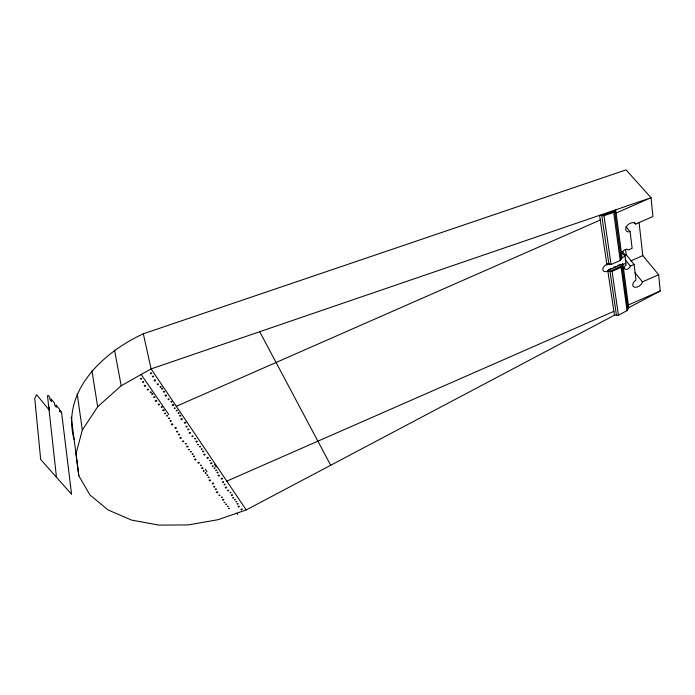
<?xml version="1.0" encoding="UTF-8"?>
<svg xmlns="http://www.w3.org/2000/svg" width="695" height="695" viewBox="0 0 695 695"><rect width="100%" height="100%" fill="white"/><g stroke="black" fill="none" stroke-linecap="round" stroke-linejoin="round"><path stroke-width="1.04" d="M74.026 439.283C61.073 390.955 103.52 352.148 143.335 333.791L626.039 169.884L651.05 197.701L652.909 216.527L635.743 224.068A5.829 3.736 -37.2 0 0 629.974 223.39A5.829 3.736 -37.2 0 0 625.7 229.142A5.829 3.736 -37.2 0 0 630.096 231.67L632.129 248.323L628.315 250A3.484 2.207 -36.1 0 0 623.033 251.243A3.484 2.207 -36.1 0 0 624.875 254.587L624.64 256.524M616.118 213.052L651.05 197.701L151.093 368.906L121.191 385.742L97.665 406.749L82.314 430.057L76.033 453.696L78.822 475.832L89.924 494.944L108.055 509.939L131.633 520.112L158.938 525.116L188.223 524.925L217.839 519.73L246.212 509.93L614.449 315.209L618.428 315.2L627.003 310.665L628.723 307.659L660.25 290.988L658.651 274.76L642.797 255.621L639.061 222.339M606.857 264.335A5.108 3.24 -35.1 0 0 602.826 269.747A5.108 3.24 -35.1 0 0 607.873 271.172L612.06 271.337L621.139 267.358L622.972 264.543L625.995 263.214L625.1 256.325L622.06 257.663L620.201 260.486L611.07 264.5L606.857 264.335L606.466 263.839L606.943 264.908L609.793 263.657M606.943 264.908L599.542 215.337L603.99 215.711L613.685 212.392L615.683 209.812L622.138 258.236M150.337 373.198L151.258 372.789L151.684 373.415L150.763 373.823M140.364 378.688L141.293 378.28L141.719 378.897L140.79 379.305M152.361 376.403L153.291 375.995L153.708 376.62L152.787 377.02M142.423 381.868L143.352 381.459L143.778 382.076L142.857 382.485M153.995 380.287L155.159 379.774L155.689 380.556L154.525 381.068M144.091 385.725L145.264 385.212L145.802 385.994L144.63 386.507M157.044 384.127L157.965 383.718L158.373 384.335L157.461 384.735M147.184 389.539L148.105 389.131L148.522 389.739L147.609 390.138M160.076 386.776L160.866 386.429L161.223 386.959L160.432 387.306M150.25 392.171L151.032 391.824L151.397 392.345L150.607 392.692M161.44 388.575L162.343 388.166L162.752 388.774L161.848 389.174M151.632 393.952L152.535 393.544L152.952 394.152L152.04 394.552M163.395 391.667L164.298 391.268L164.706 391.867L163.794 392.267M153.612 397.027L154.525 396.628L154.933 397.219L154.029 397.618M164.95 395.429L166.096 394.925L166.609 395.681L165.462 396.185M155.211 400.754L156.358 400.251L156.879 401.006L155.732 401.51M167.903 399.13L168.798 398.73L169.198 399.321L168.303 399.721M158.199 404.429L159.103 404.038L159.502 404.62L158.608 405.02M170.84 401.684L171.622 401.345L171.96 401.858L171.187 402.197M161.171 406.966L161.944 406.627L162.291 407.131L161.518 407.47M172.195 404.916L173.333 404.421L173.837 405.159L172.699 405.654M162.561 410.18L163.699 409.685L164.202 410.415L163.073 410.919M176.322 406.314L600.237 220.028M174.167 408.156L174.932 407.817L175.27 408.312L174.506 408.651M164.559 413.395L165.332 413.056L165.671 413.551L164.906 413.89M176.226 410.458L176.99 410.12L177.329 410.615L176.565 410.954M166.644 415.68L167.417 415.341L167.756 415.836L166.982 416.166M178.094 412.995L178.858 412.656L179.197 413.151L178.424 413.49M168.537 418.199L169.311 417.86L169.65 418.355L168.885 418.685M179.536 415.662L180.413 415.271L180.804 415.836L179.918 416.227M170.006 420.84L170.892 420.458L171.283 421.022L170.397 421.405M180.787 419.094L181.908 418.607L182.394 419.32L181.273 419.815M171.291 424.263L172.412 423.768L172.907 424.48L171.787 424.966M184.227 422.647L185.339 422.16L185.817 422.873L184.705 423.359M174.775 427.79L175.887 427.295L176.374 427.998L175.262 428.494M185.93 426.495L186.807 426.105L187.181 426.661L186.312 427.043M176.521 431.604L177.39 431.221L177.772 431.769L176.904 432.151M187.728 429.328L188.597 428.945L188.971 429.501L188.102 429.884M178.337 434.418L179.206 434.045L179.588 434.584L178.719 434.966M189.127 432.785L190.222 432.307L190.699 433.002L189.596 433.48M179.779 437.859L180.874 437.372L181.352 438.059L180.257 438.545M191.846 436.173L192.715 435.8L193.08 436.338L192.22 436.721M182.533 441.221L183.402 440.839L183.775 441.377L182.907 441.759M194.591 438.51L195.642 438.641L194.904 438.971M185.304 443.532L186.364 443.671L185.626 443.992M195.808 441.481L196.902 441.004L197.363 441.681L196.268 442.159M186.555 446.485L187.641 446.008L188.11 446.685L187.025 447.163M624.353 255.517L626.204 254.7L625.517 249.34M606.553 264.413L608.455 263.579M197.606 444.453L198.657 444.583L197.919 444.913M188.38 449.439L189.44 449.569L188.701 449.891M199.517 446.555L200.568 446.694L199.83 447.015M190.317 451.524L191.368 451.654L190.63 451.976M608.351 269.686L611.183 268.444M613.068 267.618L615.9 266.376M617.786 265.542L620.618 264.3M201.246 448.883L202.288 449.022L201.55 449.344M607.491 270.668L622.902 263.97L628.723 307.659M630.912 260.842L642.797 255.621M192.072 453.844L193.114 453.965L192.376 454.287M202.558 451.342L203.409 450.968L203.757 451.489L202.914 451.854M193.41 456.276L194.252 455.903L194.609 456.424L193.766 456.789M625.543 263.414L626.212 264.925A3.423 2.146 -35.6 0 0 625.396 269.312A3.423 2.146 -35.6 0 0 630.339 266.107L634.101 264.456L626.204 254.7M203.678 454.513L204.756 454.043L205.199 454.695L204.13 455.164M194.557 459.43L195.634 458.961L196.086 459.612L195.017 460.081M206.875 457.762L207.944 457.293L208.387 457.944L207.319 458.413M197.788 462.653L198.857 462.184L199.309 462.835L198.24 463.296M209.404 460.333L210.42 460.455L209.699 460.768M200.342 465.207L201.368 465.32L200.647 465.641M210.542 463.157L211.601 462.696L212.036 463.339L210.976 463.8M201.515 468.013L202.575 467.553L203.018 468.187L201.958 468.647M212.244 465.98L213.261 466.093L212.54 466.415M203.244 470.81L204.261 470.932L203.548 471.245M214.069 467.97L215.076 468.091L214.355 468.404M205.095 472.791L206.102 472.904L205.39 473.217M634.101 264.456L636.012 280.085A5.482 3.362 -35.1 0 0 632.798 285.48A5.482 3.362 -35.1 0 0 637.645 286.827A5.482 3.362 -35.1 0 0 642.441 281.875L658.651 274.76M215.702 470.176L216.71 470.298L215.997 470.611M206.754 474.98L207.762 475.093L207.049 475.406M216.944 472.504L217.77 472.14L218.108 472.635L217.283 473M208.013 477.291L208.839 476.935L209.178 477.422L208.361 477.786M217.987 475.528L219.029 475.067L219.455 475.693L218.412 476.145M209.091 480.297L210.133 479.837L210.559 480.453L209.516 480.914M221.036 478.603L222.079 478.143L222.496 478.768L221.462 479.22M212.175 483.346L213.217 482.895L213.643 483.511L212.601 483.963M222.496 481.974L223.304 481.618L223.634 482.095L222.817 482.452M213.66 486.7L214.477 486.344L214.807 486.821L213.999 487.178M226.787 481.14L613.876 311.334M628.358 304.975L660.25 290.988M224.051 484.45L224.867 484.094L225.189 484.58L224.381 484.936M215.25 489.158L216.058 488.802L216.388 489.28L215.58 489.636M225.232 487.49L226.266 487.039L226.674 487.647L225.649 488.099M216.458 492.182L217.492 491.73L217.909 492.329L216.875 492.781M227.639 490.444L228.446 490.088L228.768 490.566L227.96 490.913M218.899 495.109L220.028 495.231L219.22 495.578M230.088 492.46L231.061 492.555L230.366 492.859M221.375 497.107L222.348 497.203L221.653 497.516M231.122 495.075L232.147 494.632L232.547 495.222L231.531 495.665M222.435 499.714L223.451 499.262L223.86 499.853L222.843 500.296M232.695 497.681L233.659 497.776L232.964 498.08M224.025 502.294L224.998 502.389L224.303 502.694M234.389 499.514L235.353 499.609L234.658 499.914M225.745 504.118L226.709 504.214L226.023 504.509M235.909 501.547L236.865 501.642L236.178 501.946M227.291 506.134L228.247 506.229L227.56 506.533M237.047 503.701L238.15 503.814L237.36 504.162M228.446 508.28L229.559 508.384L228.768 508.731M237.985 506.507L238.993 506.064L239.384 506.638L238.376 507.081M240.835 509.331L241.834 508.896L242.225 509.47L241.226 509.904M634.361 222.443L635.743 224.068M625.934 226.692L630.096 231.67M622.32 251.425L624.875 254.587M625.109 259.591L630.339 266.107M635.082 272.709L642.441 281.875M622.972 264.543L622.503 263.474M141.085 374.414L168.72 414.481M236.813 513.179L237.69 514.448M205.286 469.151L207.041 471.688M214.295 464.312L216.015 466.866M246.212 509.93L151.093 368.906L143.335 333.791M259.713 331.706L330.681 465.259M114.545 350.132L121.191 385.742M91.931 370.704L97.665 406.749M607.795 270.598L614.449 315.209M608.959 264.413L601.766 215.528L614.684 211.098L621.13 259.07M616.439 315.2L609.967 271.25L622.051 265.95L627.863 309.162M603.99 215.711L611.07 264.5M612.06 271.337L618.428 315.2M77.206 393.7L82.314 430.057M613.685 212.392L620.201 260.486M621.139 267.358L627.003 310.665M71.237 417.165L78.822 475.832M49.189 407.053L49.562 410.424L36.592 394.708L34.75 398.4L40.675 459.456L71.594 494.31L61.542 412.126L60.17 410.441L60.378 412.178L59.7 411.344L59.431 409.112L56.121 405.037L56.382 407.279L54.766 405.289L54.505 403.048L51.161 398.947L51.473 401.649L50.049 399.903L49.745 397.201L48.389 395.533L47.495 395.733L56.477 477.265"/></g></svg>
